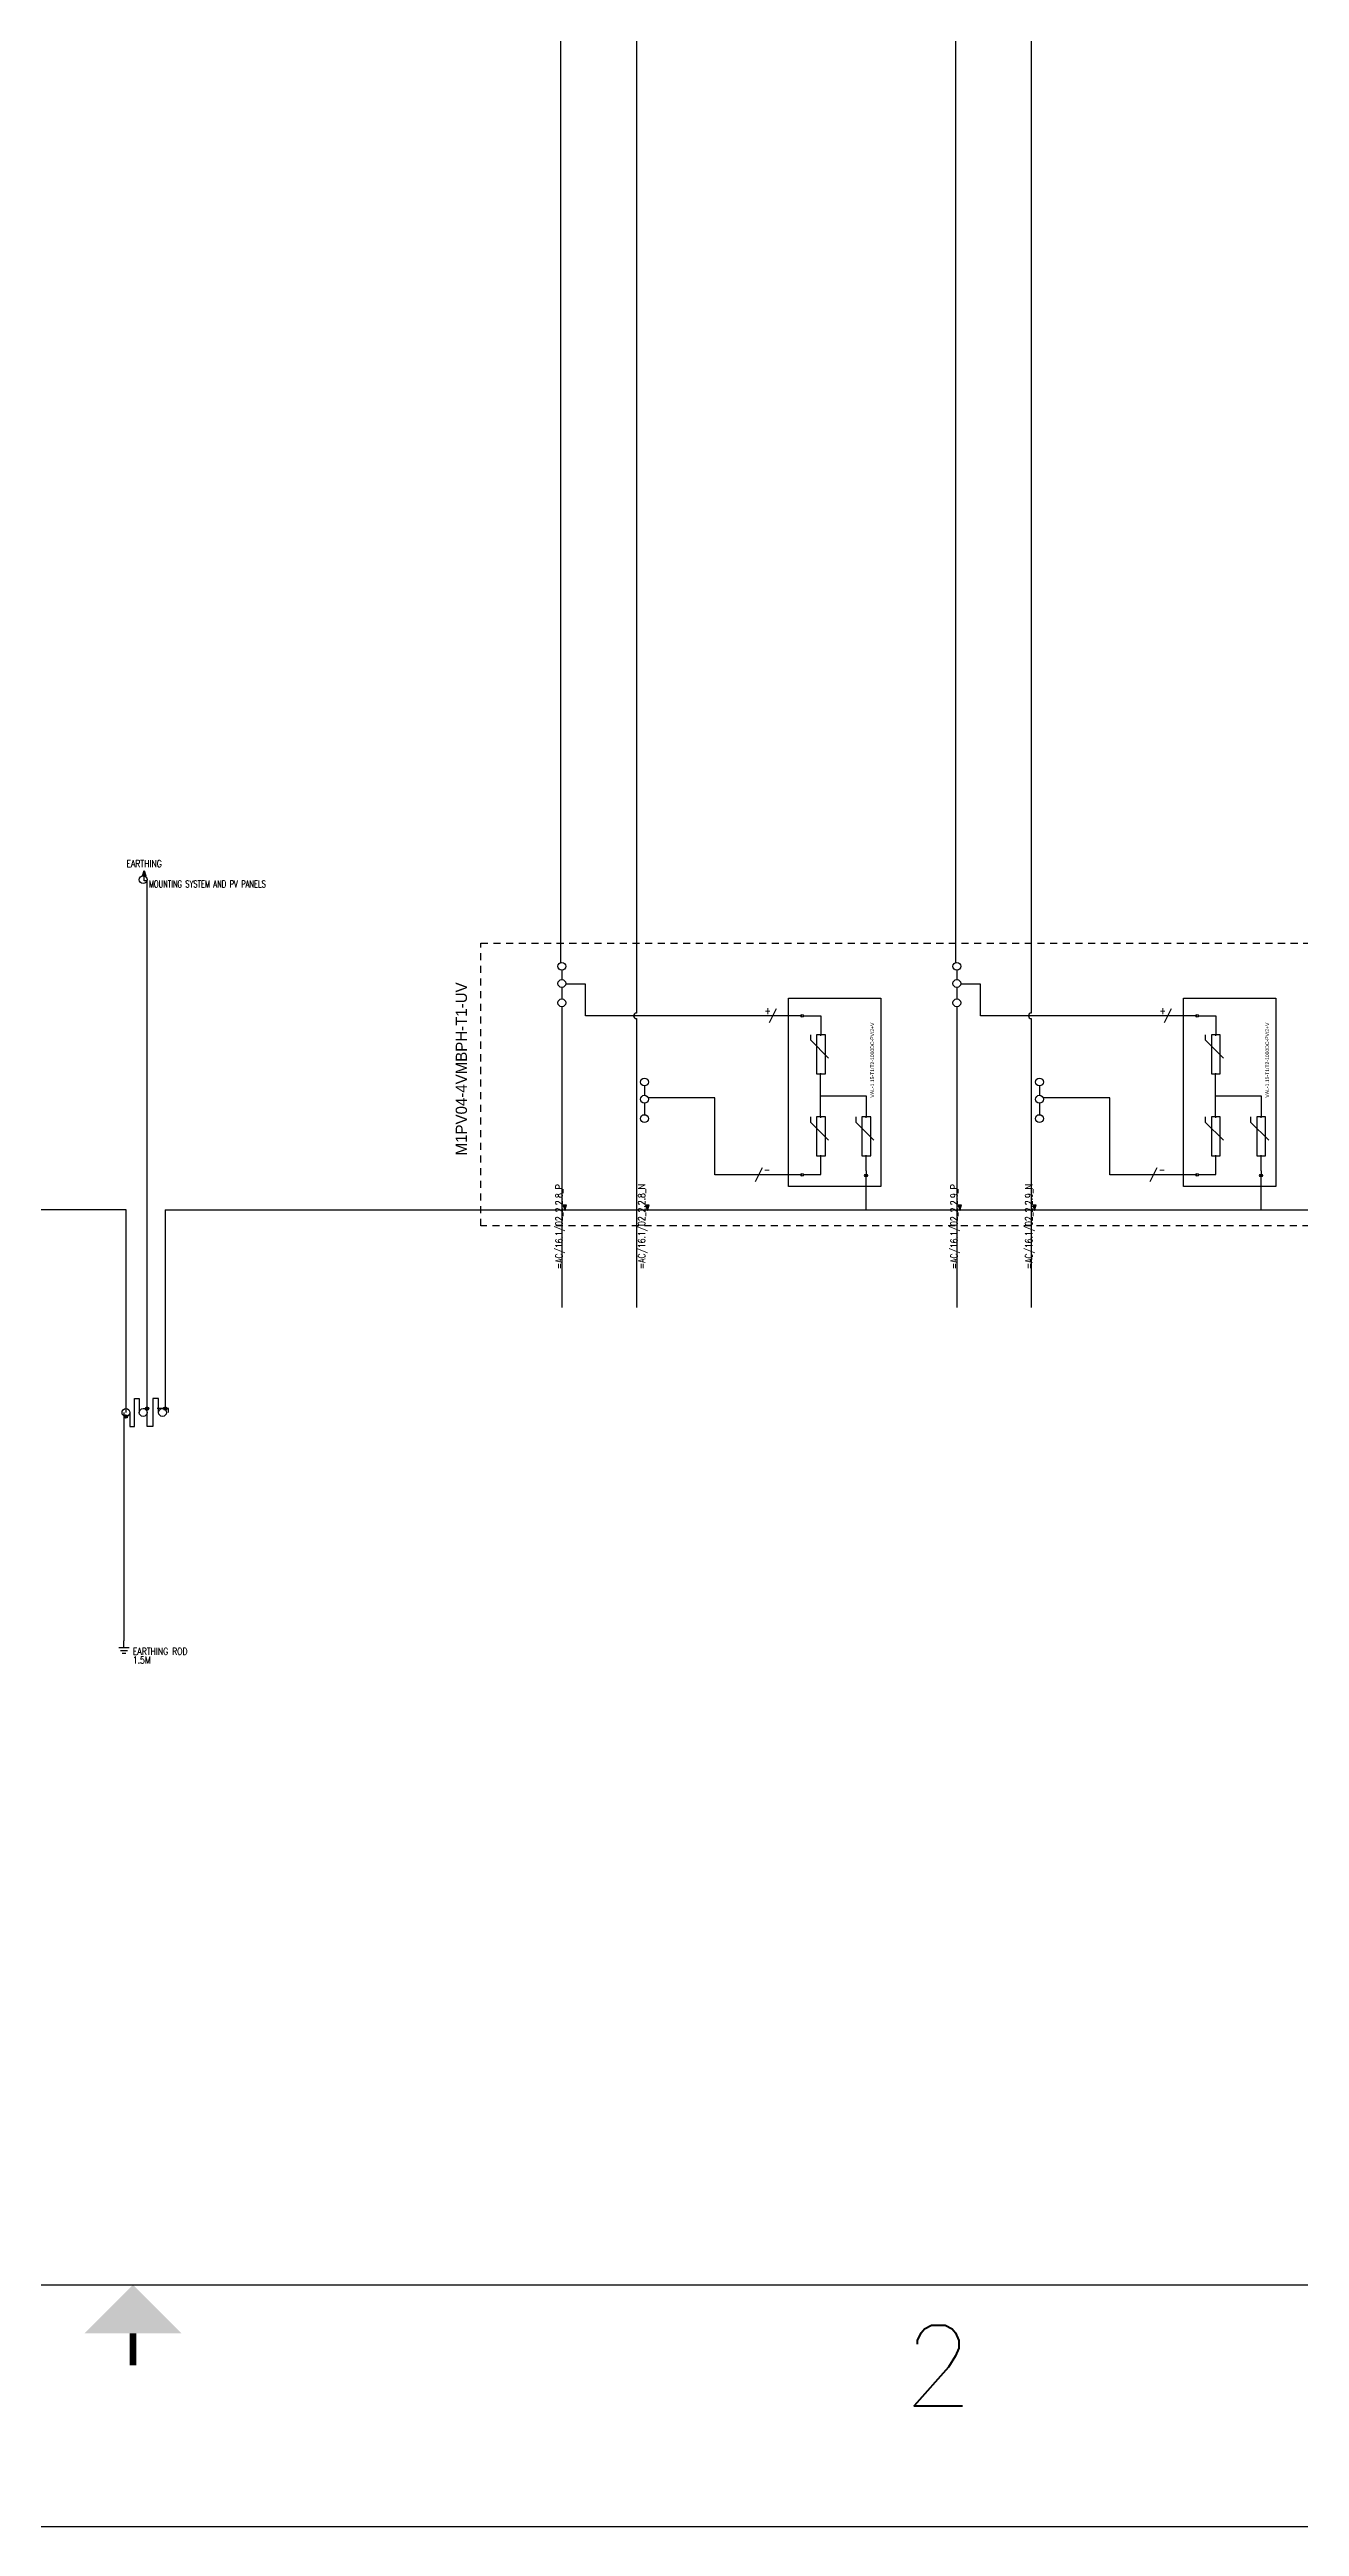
# Model space of a CAD drawing. Header units: inches. Extents: x 4 to 127, y -3 to 89.
# Drawn here: x 65.15 to 87.37, y -3 to 41.04 of the extents above; entities that cross this region are included whole.
import ezdxf
from ezdxf.enums import TextEntityAlignment as Align

# ---------------------------------------------------------------- set-up
doc = ezdxf.new("R2010")
doc.units = ezdxf.units.IN
doc.header["$MEASUREMENT"] = 0
doc.linetypes.add('HIDDEN2', pattern=[0.1875, 0.125, -0.0625])
for name, color, linetype in [('DESC', 1, 'Continuous'), ('GRY_20AWG', 9, 'Continuous'), ('LOCBOX', 92, 'HIDDEN2'), ('MISC', 2, 'Continuous'), ('RED_12AWG', 1, 'Continuous'), ('SYMS', 7, 'Continuous'), ('TAGS', 51, 'Continuous'), ('Title Block', 7, 'Continuous'), ('Viewport', 7, 'Continuous'), ('WHT_12AWG', 7, 'Continuous'), ('WIREREF', 61, 'Continuous')]:
    doc.layers.add(name, color=color, linetype=linetype)
doc.styles.add('Roman', font='romans')
doc.styles.add('WD', font='romans.shx')
doc.styles.add('WD_IEC', font='isocp2.shx', dxfattribs={"width": 0.9, "height": 4})

# ---------------------------------------------------------------- blocks, each defined once
blk = doc.blocks.new('ANSI_border_C')
at = {"layer": 'Title Block'}
for p, q in [((0.5, 0.75), (20.5, 0.75)), ((0, 0), (21, 0))]:
    blk.add_line(p, q, dxfattribs=at)
at = {"layer": 'Title Block', "const_width": 0.02}
blk.add_lwpolyline([(10.5, 0.5), (10.5, 0.6)], dxfattribs=at)
at = {"layer": 'Title Block'}
blk.add_solid([(10.35, 0.6), (10.65, 0.6), (10.5, 0.75)], dxfattribs=at)
at = {"layer": 'Title Block', "style": 'Roman'}
blk.add_text('2', height=0.25, dxfattribs=at).set_placement((13, 0.5), align=Align.MIDDLE_CENTER)
blk = doc.blocks.new('JIC_border_C')
at = {"xscale": 5.726708801404052, "yscale": 5.726708801404052, "zscale": 5.726708801404052}
blk.add_blockref('ANSI_border_C', (6.5, -3), dxfattribs=at)
blk = doc.blocks.new('HA1S4')
for points in [[(0, 0), (-0.031, 0), (0, -0.094), (0.031, 0), (0, 0)], [(0.016, -0.011), (-0.016, -0.011), (0, -0.058), (0.016, -0.011)]]:
    blk.add_lwpolyline(points)
at = {"style": 'WD', "flags": 1}
for tag, p in [('X2TERM01', (0, 0)), ('SIGCODE', (0.035, -0.083))]:
    blk.add_attdef(tag, p, '', height=0.01, dxfattribs=at)
at = {"style": 'WD', "width": 0.7}
for tag, p in [('XREF', (0.088, -0.062)), ('DESC1', (0.088, 0.113))]:
    blk.add_attdef(tag, p, '', height=0.125, dxfattribs=at)
at = {"style": 'WD', "width": 0.8, "flags": 8}
blk.add_attdef('WIRENO', text='', height=0.125, dxfattribs=at).set_placement((0, -0.259), align=Align.CENTER)
blk = doc.blocks.new('VGND2')
for p, q in [((0, -0.125), (0, 0)), ((0.09375, -0.125), (-0.09375, -0.125)), ((-0.0625, -0.171875), (0.0625, -0.171875)), ((-0.03125, -0.21875), (0.03125, -0.21875))]:
    blk.add_line(p, q)
at = {"style": 'WD', "flags": 1}
for tag in ['ASSYCODE', 'X2TERM01', 'CAT', 'FAMILY', 'MFG']:
    blk.add_attdef(tag, (0, 0), '', height=0.01, dxfattribs=at)
at = {"style": 'WD', "width": 0.8}
for tag, p in [('INST', (0.15625, 0.125)), ('LOC', (0.15625, -0.03125)), ('TAG1', (0.15625, -0.1875)), ('DESC1', (0.15625, -0.34375)), ('DESC2', (0.15625, -0.5))]:
    blk.add_attdef(tag, text='', height=0.125, dxfattribs=at).set_placement(p, align=Align.MIDDLE_LEFT)
blk = doc.blocks.new('VT0_02')
blk.add_circle((0, 0), 0.0699)
at = {"style": 'WD', "flags": 1}
for tag, p in [('X4TERM01', (-0.07, 0)), ('X2TERM01', (0, 0.07)), ('X1TERM01', (0.07, 0)), ('X8TERM01', (0, -0.07))]:
    blk.add_attdef(tag, p, '', height=0.01, dxfattribs=at)
blk = doc.blocks.new('WDDOT')
for radius in [0.03, 0.0187, 0.00929]:
    blk.add_circle((0, 0), radius)
blk = doc.blocks.new('HA1S2')
for points in [[(0, 0), (-0.031, 0), (0, 0.094), (0.031, 0), (0, 0)], [(-0.016, 0.011), (0.016, 0.011), (0, 0.058), (-0.016, 0.011)]]:
    blk.add_lwpolyline(points)
at = {"style": 'WD', "width": 0.8, "flags": 8}
blk.add_attdef('WIRENO', text='', height=0.125, dxfattribs=at).set_placement((0, 0.153), align=Align.CENTER)
at = {"style": 'WD', "flags": 1}
for tag, p in [('X8TERM01', (0, 0)), ('SIGCODE', (0.026, 0.066))]:
    blk.add_attdef(tag, p, '', height=0.01, dxfattribs=at)
at = {"style": 'WD', "width": 0.7}
for tag, p in [('XREF', (0.084, -0.036)), ('DESC1', (0.084, -0.211))]:
    blk.add_attdef(tag, p, '', height=0.125, dxfattribs=at)
blk = doc.blocks.new('HT0_02')
blk.add_circle((0, 0), 0.0699)
at = {"style": 'WD', "flags": 1}
for tag, p in [('X4TERM01', (-0.07, 0)), ('X2TERM01', (0, 0.07)), ('X1TERM01', (0.07, 0)), ('X8TERM01', (0, -0.07))]:
    blk.add_attdef(tag, p, '', height=0.01, dxfattribs=at)
blk = doc.blocks.new('HGND4')
for p, q in [((0, 0), (10, 0)), ((10, -3.8), (10, 3.8)), ((11.2, -2.5), (11.2, 2.5)), ((12.5, -1.2), (12.5, 1.2))]:
    blk.add_line(p, q)
blk.add_circle((10, 0), 5)
at = {"style": 'WD_IEC'}
for tag, p in [('TAG1', (2.5, 4.6)), ('INST', (2.5, 11.6)), ('LOC', (2.5, 8.1))]:
    blk.add_attdef(tag, text='', height=2.5, dxfattribs=at).set_placement(p, align=Align.RIGHT)
at = {"style": 'WD_IEC', "flags": 1}
blk.add_attdef('X4TERM01', (0, 0), '', height=0.32, dxfattribs=at)
blk = doc.blocks.new('VT0_05')
blk.add_lwpolyline([(0.08, -0.06), (0, 0.08), (-0.08, -0.06)], close=True)
at = {"style": 'WD', "flags": 1}
for tag, p in [('X4TERM01', (-0.05, 0)), ('X2TERM01', (0, 0.08)), ('X1TERM01', (0.05, 0)), ('X8TERM01', (0, -0.06))]:
    blk.add_attdef(tag, p, '', height=0.01, dxfattribs=at)
blk = doc.blocks.new('Lightening Surge Arrestor')
at = {"color": 5}
for p, q in [((0.502, 2.919), (0.502, 2.827)), ((0.502, 2.827), (0.826, 2.503)), ((0.502, 1.459), (0.502, 1.367)), ((0.502, 1.367), (0.826, 1.043)), ((1.308, 1.459), (1.308, 1.367)), ((1.308, 1.367), (1.632, 1.043))]:
    blk.add_line(p, q, dxfattribs=at)
for points in [[(0.112, 3.569), (1.754, 3.569), (1.754, 0.222), (0.112, 0.222)], [(0.768, 2.919), (0.611, 2.919), (0.611, 2.225), (0.768, 2.225)], [(0.768, 1.459), (0.611, 1.459), (0.611, 0.765), (0.768, 0.765)], [(1.574, 1.459), (1.417, 1.459), (1.417, 0.765), (1.574, 0.765)]]:
    blk.add_lwpolyline(points, close=True, dxfattribs=at)
at = {"layer": 'GRY_20AWG'}
blk.add_line((1.492, 0.502), (1.492, 0.468), dxfattribs=at)
at = {"layer": 'RED_12AWG'}
for p, q in [((0.382, 3.255), (0.686, 3.255)), ((0.686, 3.255), (0.686, 2.926)), ((0.69, 2.919), (0.684, 2.919)), ((0.681, 1.459), (0.681, 2.226)), ((0.681, 1.835), (1.492, 1.835)), ((1.492, 1.835), (1.492, 1.466)), ((0.69, 1.459), (0.681, 1.459)), ((0.69, 0.435), (0.69, 0.766)), ((1.492, 0.502), (1.492, 0.757)), ((0.381, 0.435), (0.69, 0.435))]:
    blk.add_line(p, q, dxfattribs=at)
at = {"layer": 'SYMS'}
for name, p, xscale, yscale, zscale in [('HT0_02', (0.358, 3.255), 0.3314421991292846, 0.3314421991292846, 0.3314421991292846), ('VT0_05', (0.686, 2.918), 0.1052161047490845, 0.1052161047490845, 0.1052161047490845), ('VT0_05', (0.686, 1.458), 0.1052161047490845, 0.1052161047490845, 0.1052161047490845), ('HT0_02', (0.69, 1.459), 0.01504368401050088, 0.01504368401050088, 0.01504368401050088), ('VT0_05', (1.492, 1.458), 0.1052161047490845, 0.1052161047490845, 0.1052161047490845), ('HT0_02', (0.358, 0.429), 0.3314421991292846, 0.3314421991292846, 0.3314421991292846)]:
    blk.add_blockref(name, p, dxfattribs=dict(at, xscale=xscale, yscale=yscale, zscale=zscale))
at = {"layer": 'SYMS', "xscale": -0.1052161047490845, "yscale": 0.1052161047490845, "zscale": 0.1052161047490845, "rotation": 180}
for p in [(0.686, 2.226), (0.686, 0.766), (1.492, 0.766)]:
    blk.add_blockref('VT0_05', p, dxfattribs=at)
at = {"layer": 'SYMS'}
ref = blk.add_blockref('HGND4', (1.492, 0.468), dxfattribs=dict(at, xscale=0.005, yscale=0.005, zscale=0.005, rotation=270))
ref.add_attrib('TAG1', 'PE', dxfattribs={"layer": 'TAGS', "height": 0.0125, "rotation": 270, "style": 'WD_IEC'}).set_placement((1.515, 0.455), align=Align.RIGHT)
at = {"color": 5, "insert": (1.57, 1.801), "char_height": 0.065, "attachment_point": 1, "rotation": 90}
blk.add_mtext_dynamic_manual_height_columns('VAL-1.15-T1/T2-1000DC-PV/2+V', width=1.87491, gutter_width=0.325, heights=[0], dxfattribs=at)
for tag, p in [('+', (0.447, 3.312)), ('-', (0.457, 0.49))]:
    blk.add_attdef(tag, p, '', height=0.065)
at = {"color": 5}
blk.add_attdef('VAL-1.15-T1/T2-1000DC-PV/2+V', (1.651, 1.798), '', height=0.065, rotation=90, dxfattribs=at)
blk = doc.blocks.new('HW01')
for p, q in [((0.062, 0.125), (-0.062, -0.125)), ((0.031, 0), (-0.031, 0))]:
    blk.add_line(p, q)
at = {"style": 'WD', "width": 0.7, "flags": 1}
for tag, p in [('INST', (0, 0.357)), ('LOC', (0, 0.188)), ('DESC1', (0, -0.456)), ('XREF', (0, -0.3)), ('DESC2', (0, -0.613))]:
    blk.add_attdef(tag, text='', height=0.125, dxfattribs=at).set_placement(p, align=Align.CENTER)
at = {"style": 'WD', "width": 0.8}
blk.add_attdef('TAG1', text='', height=0.125, dxfattribs=at).set_placement((-0.031, 0.031), align=Align.RIGHT)
at = {"style": 'WD', "flags": 1}
for tag, p in [('X4TERM01', (-0.031, 0)), ('X1TERM01', (0.031, 0))]:
    blk.add_attdef(tag, p, '', height=0.0125, dxfattribs=at)
at = {"linetype": 'Continuous', "style": 'WD', "flags": 9}
blk.add_attdef('ASSYCODE', text='', height=0.01, dxfattribs=at).set_placement((0.029, 0.042), align=Align.CENTER)
at = {"style": 'WD'}
for tag, p in [('X2LINK', (0, 0.125)), ('X8LINK', (0, -0.125))]:
    blk.add_attdef(tag, p, '', height=0.01, dxfattribs=at)
at = {"style": 'WD', "flags": 9}
blk.add_attdef('FAMILY', text='', height=0.01, dxfattribs=at).set_placement((0.023, 0.118), align=Align.CENTER)
at = {"style": 'WD', "width": 0.8}
blk.add_attdef('RATING1', (0.094, 0.031), '', height=0.125, dxfattribs=at)
at = {"style": 'WD', "width": 0.8, "flags": 1}
blk.add_attdef('MFG', text='', height=0.0938, dxfattribs=at).set_placement((-0.125, -0.031), align=Align.TOP_RIGHT)
blk.add_attdef('CAT', text='', height=0.0938, dxfattribs=at).set_placement((0.031, -0.031), align=Align.TOP_LEFT)

msp = doc.modelspace()

# ---------------------------------------------------------------- linework, layer by layer
at = {"layer": 'GRY_20AWG', "color": 240, "true_color": 0xed1f24}
for p, q in [((74.231, 61.289), (74.231, 24.809)), ((81.254, 61.289), (81.254, 24.809)), ((74.254, 24.669), (74.254, 24.503)), ((81.277, 24.669), (81.277, 24.503)), ((74.254, 24.364), (74.254, 24.159)), ((74.676, 24.42), (74.324, 24.42)), ((74.676, 23.858), (74.676, 24.42)), ((81.277, 24.364), (81.277, 24.159)), ((81.698, 24.42), (81.347, 24.42)), ((81.698, 23.858), (81.698, 24.42)), ((74.254, 24.019), (74.254, 18.674)), ((77.97, 23.858), (74.676, 23.858)), ((78.529, 23.858), (78.033, 23.858)), ((81.277, 24.019), (81.277, 18.674)), ((84.993, 23.858), (81.698, 23.858)), ((85.552, 23.858), (85.056, 23.858)), ((75.723, 22.611), (75.723, 22.445)), ((82.746, 22.611), (82.746, 22.445)), ((75.723, 22.306), (75.723, 22.101)), ((76.972, 22.4), (75.793, 22.4)), ((76.972, 21.032), (76.972, 22.4)), ((82.746, 22.306), (82.746, 22.101)), ((83.995, 22.4), (82.816, 22.4)), ((83.995, 21.032), (83.995, 22.4)), ((77.719, 21.032), (76.972, 21.032)), ((78.529, 21.032), (77.782, 21.032)), ((84.742, 21.032), (83.995, 21.032)), ((85.552, 21.032), (84.805, 21.032))]:
    msp.add_line(p, q, dxfattribs=at)
at = {"layer": 'GRY_20AWG', "color": 3}
for p, q in [((66.827, 26.257), (66.827, 26.349)), ((66.862, 26.257), (66.827, 26.257)), ((66.879, 16.875), (66.879, 26.279)), ((67.202, 20.408), (67.202, 16.875)), ((66.504, 16.735), (66.469, 16.735)), ((66.574, 16.805), (66.574, 16.555)), ((66.657, 16.555), (66.657, 17.055)), ((66.657, 17.055), (66.74, 17.055)), ((66.74, 17.055), (66.74, 16.805)), ((66.81, 16.875), (66.879, 16.875)), ((66.879, 16.555), (66.879, 16.805)), ((67.084, 17.055), (66.982, 17.055)), ((66.982, 17.055), (66.982, 16.555)), ((67.154, 16.875), (67.06, 16.875)), ((67.084, 16.805), (67.084, 17.055)), ((67.26, 16.875), (67.154, 16.875)), ((67.26, 16.805), (67.26, 16.875)), ((66.574, 16.555), (66.657, 16.555)), ((66.982, 16.555), (66.879, 16.555))]:
    msp.add_line(p, q, dxfattribs=at)
at = {"layer": 'LOCBOX', "color": 6}
msp.add_lwpolyline([(72.812, 25.153), (121.296, 25.153), (121.296, 20.124), (72.812, 20.124)], close=True, dxfattribs=at)
at = {"layer": 'WHT_12AWG', "color": 240, "true_color": 0xed1f24}
for p, q in [((75.579, 71.705), (75.579, 23.908)), ((82.601, 71.705), (82.601, 23.908)), ((75.579, 23.808), (75.579, 18.674)), ((82.601, 23.808), (82.601, 18.674)), ((79.662, 20.408), (79.662, 21.011)), ((86.685, 20.408), (86.685, 21.011))]:
    msp.add_line(p, q, dxfattribs=at)
at = {"layer": 'WHT_12AWG', "color": 3}
for p, q in [((60.971, 20.416), (66.504, 20.416)), ((66.504, 20.416), (66.504, 16.805)), ((67.202, 20.408), (121.799, 20.408)), ((66.469, 16.805), (66.469, 12.746))]:
    msp.add_line(p, q, dxfattribs=at)
at = {"layer": 'WHT_12AWG'}
for centre in [(75.579, 23.858), (82.601, 23.858)]:
    msp.add_arc(centre, 0.05, 90, 270, dxfattribs=at)

# ---------------------------------------------------------------- block references
for p in [(78.171, 20.603), (85.193, 20.603)]:
    msp.add_blockref('Lightening Surge Arrestor', p)
at = {"layer": 'SYMS', "color": 3}
ref = msp.add_blockref('HA1S2', (66.827, 26.349), dxfattribs=at)
ref.add_attrib('DESC1', 'MOUNTING SYSTEM AND PV PANELS', (66.911, 26.138), dxfattribs={"layer": 'DESC', "height": 0.125, "style": 'WD', "width": 0.7})
ref.add_attrib('WIRENO', 'EARTHING', dxfattribs={"layer": 'WIREREF', "height": 0.125, "style": 'WD', "width": 0.8, "flags": 8}).set_placement((66.827, 26.502), align=Align.CENTER)
at = {"layer": 'SYMS', "color": 3, "rotation": 90}
msp.add_blockref('VT0_02', (66.81, 26.279), dxfattribs=at)
at = {"layer": 'SYMS'}
for name, p in [('VT0_02', (74.254, 24.739)), ('VT0_02', (81.277, 24.739)), ('VT0_02', (74.254, 24.433)), ('VT0_02', (81.277, 24.433)), ('VT0_02', (74.254, 24.089)), ('VT0_02', (81.277, 24.089)), ('VT0_02', (75.723, 22.681)), ('VT0_02', (82.746, 22.681)), ('VT0_02', (75.723, 22.375)), ('VT0_02', (75.723, 22.031)), ('VT0_02', (82.746, 22.375)), ('VT0_02', (82.746, 22.031)), ('WDDOT', (66.504, 16.735)), ('WDDOT', (66.879, 16.875)), ('WDDOT', (67.202, 16.875))]:
    msp.add_blockref(name, p, dxfattribs=at)
ref = msp.add_blockref('HW01', (78.002, 23.858), dxfattribs=at)
ref.add_attrib('TAG1', '+', dxfattribs={"layer": 'TAGS', "height": 0.125, "style": 'WD', "width": 0.8}).set_placement((77.97, 23.889), align=Align.RIGHT)
ref = msp.add_blockref('HW01', (85.024, 23.858), dxfattribs=at)
ref.add_attrib('TAG1', '+', dxfattribs={"layer": 'TAGS', "height": 0.125, "style": 'WD', "width": 0.8}).set_placement((84.993, 23.889), align=Align.RIGHT)
ref = msp.add_blockref('HW01', (77.751, 21.032), dxfattribs=at)
ref.add_attrib('RATING1', '-', (77.844, 21.063), dxfattribs={"layer": 'MISC', "height": 0.125, "style": 'WD', "width": 0.8})
ref = msp.add_blockref('HW01', (84.773, 21.032), dxfattribs=at)
ref.add_attrib('RATING1', '-', (84.867, 21.063), dxfattribs={"layer": 'MISC', "height": 0.125, "style": 'WD', "width": 0.8})
at = {"layer": 'SYMS', "color": 1}
ref = msp.add_blockref('HA1S4', (74.306, 20.493), dxfattribs=at)
ref.add_attrib('WIRENO', '=AC/16.1/02_2.2.8_P', dxfattribs={"layer": 'WIREREF', "color": 1, "height": 0.125, "rotation": 90, "style": 'WD', "width": 0.8, "flags": 8}).set_placement((74.306, 19.355), align=Align.BOTTOM_LEFT)
ref = msp.add_blockref('HA1S4', (75.775, 20.493), dxfattribs=at)
ref.add_attrib('WIRENO', '=AC/16.1/02_2.2.8_N', dxfattribs={"layer": 'WIREREF', "color": 1, "height": 0.125, "rotation": 90, "style": 'WD', "width": 0.8, "flags": 8}).set_placement((75.775, 19.355), align=Align.BOTTOM_LEFT)
ref = msp.add_blockref('HA1S4', (81.329, 20.493), dxfattribs=at)
ref.add_attrib('WIRENO', '=AC/16.1/02_2.2.9_P', dxfattribs={"layer": 'WIREREF', "color": 1, "height": 0.125, "rotation": 90, "style": 'WD', "width": 0.8, "flags": 8}).set_placement((81.329, 19.355), align=Align.BOTTOM_LEFT)
ref = msp.add_blockref('HA1S4', (82.657, 20.493), dxfattribs=at)
ref.add_attrib('WIRENO', '=AC/16.1/02_2.2.9_N', dxfattribs={"layer": 'WIREREF', "color": 1, "height": 0.125, "rotation": 90, "style": 'WD', "width": 0.8, "flags": 8}).set_placement((82.657, 19.355), align=Align.BOTTOM_LEFT)
at = {"layer": 'SYMS', "rotation": 90}
for p in [(66.504, 16.805), (66.81, 16.805), (67.154, 16.805)]:
    msp.add_blockref('VT0_02', p, dxfattribs=at)
at = {"layer": 'SYMS'}
ref = msp.add_blockref('VGND2', (66.469, 12.746), dxfattribs=at)
ref.add_attrib('TAG1', 'EARTHING ROD ', dxfattribs={"layer": 'TAGS', "height": 0.125, "style": 'WD', "width": 0.8}).set_placement((66.626, 12.559), align=Align.MIDDLE_LEFT)
ref.add_attrib('DESC1', '1.5M', dxfattribs={"layer": 'DESC', "height": 0.125, "style": 'WD', "width": 0.8}).set_placement((66.626, 12.403), align=Align.MIDDLE_LEFT)
at = {"layer": 'Viewport'}
msp.add_blockref('JIC_border_C', (0, 0), dxfattribs=at)

# ---------------------------------------------------------------- texts
at = {"layer": 'LOCBOX', "color": 6}
msp.add_text('M1PV04-4VMBPH-T1-UV', height=0.2, rotation=90, dxfattribs=at).set_placement((72.627, 24.453), align=Align.BOTTOM_RIGHT)

doc.saveas('drawing.dxf')
